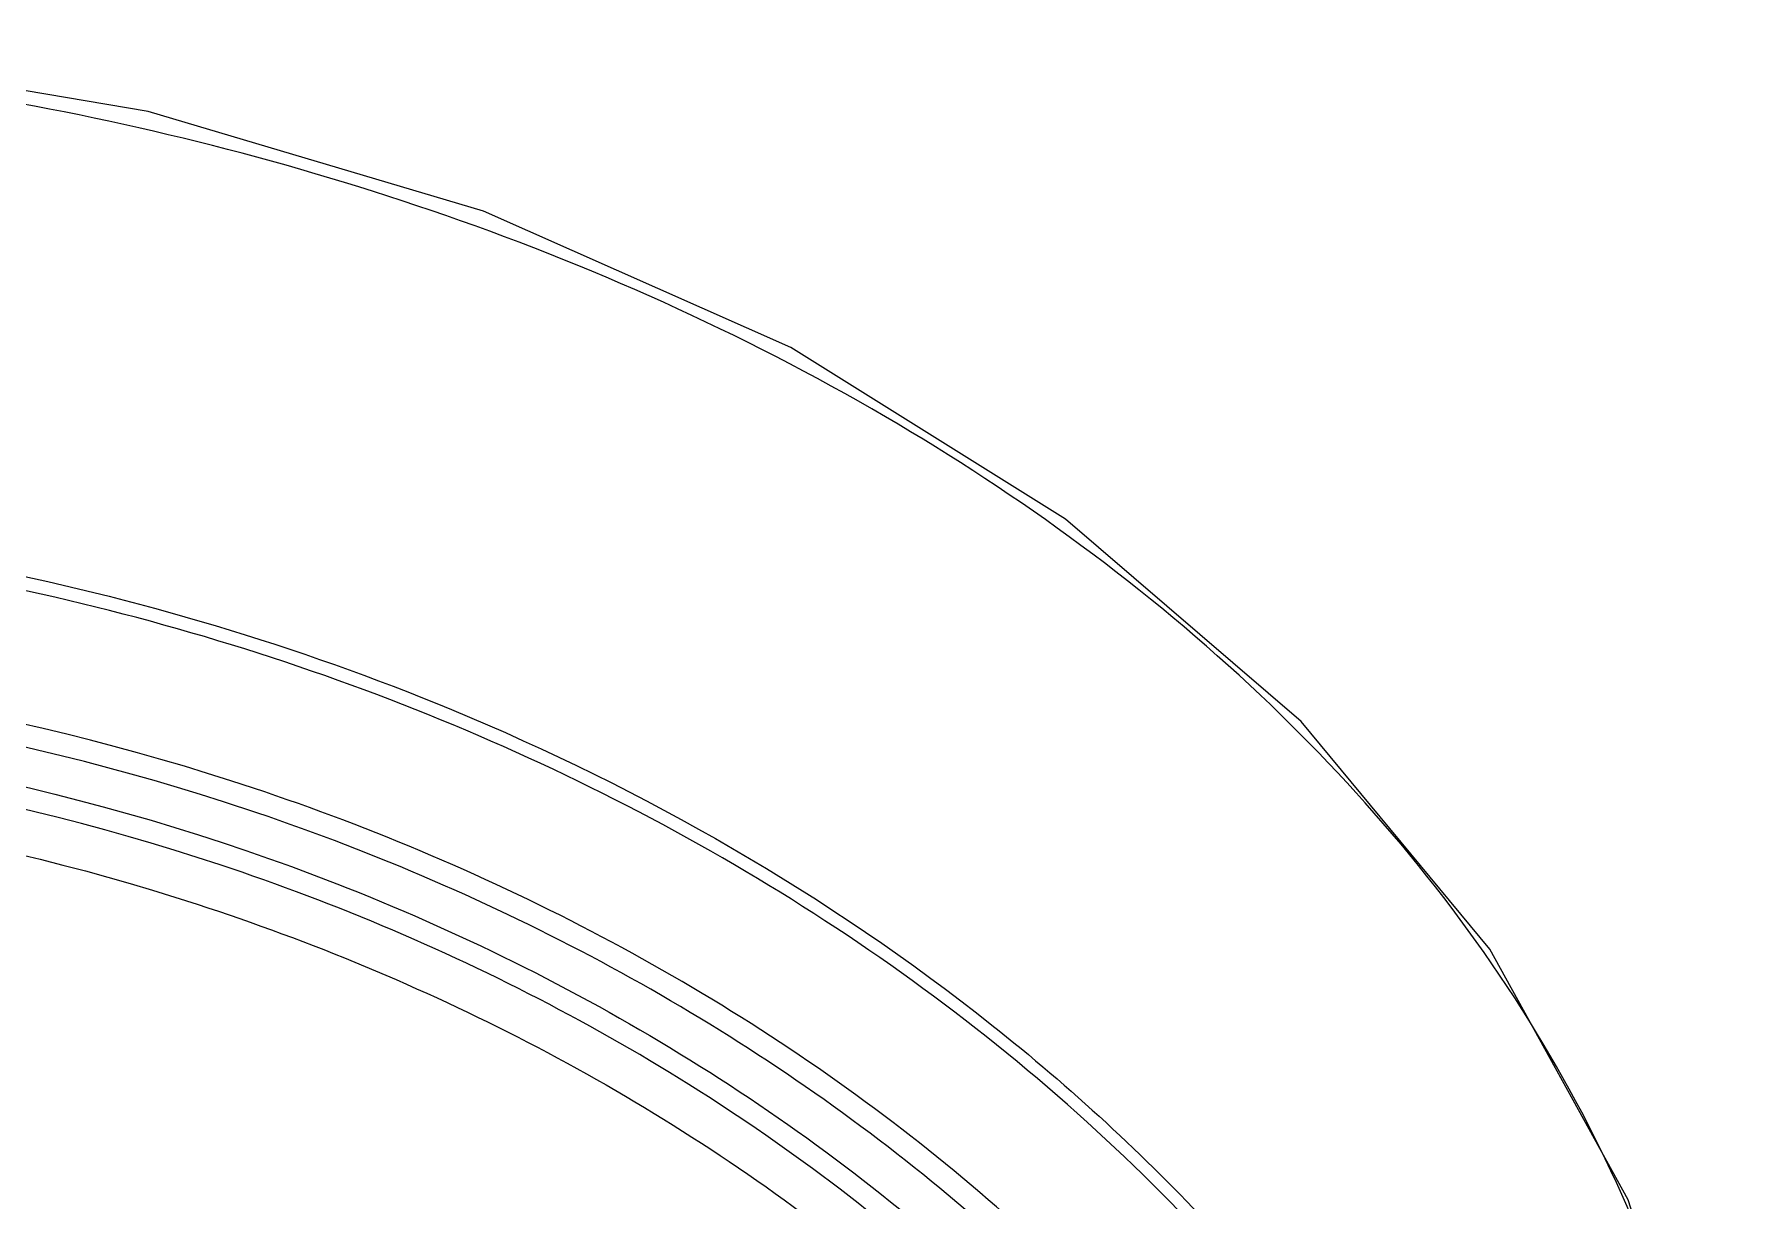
# Model space of a CAD drawing. Extents: x 0 to 1693, y 0 to 1240.
# Drawn here: x 939.1 to 970.61, y 669.62 to 691.13 of the extents above; entities that cross this region are included whole.
import ezdxf

# ---------------------------------------------------------------- set-up
doc = ezdxf.new("R2010")
doc.units = 0
doc.header["$LTSCALE"] = 14
doc.header["$MEASUREMENT"] = 0
doc.layers.add('DEF_LAYER_ASSEM_MEMBER', color=7, linetype='CONTINUOUS')

msp = doc.modelspace()

# ---------------------------------------------------------------- linework, layer by layer
at = {"layer": 'DEF_LAYER_ASSEM_MEMBER', "color": 7, "linetype": 'Continuous'}
for points in [[(947.393, 687.866), (941.206, 689.706), (934.772, 690.794), (928.579, 691.131)], [(970.4, 656.225), (970.606, 659.592), (970.076, 664.712), (968.511, 669.636), (965.958, 674.26), (962.478, 678.457), (958.13, 682.188), (953.064, 685.351), (947.393, 687.866)]]:
    msp.add_lwpolyline(points, dxfattribs=at)
at = {"layer": 'DEF_LAYER_ASSEM_MEMBER', "color": 9, "linetype": 'Continuous'}
for points, start_tangent, end_tangent in [([(946.426, 687.878), (937.725, 690.046), (928.579, 690.78)], (-0.946291, 0.323317), (-1, -0.000025)), ([(969.823, 665.655), (966.819, 672.716), (961.726, 678.94), (954.808, 684.074), (946.427, 687.88)], (-0.248722, 0.968575), (-0.946164, 0.323686)), ([(928.579, 682.235), (937.939, 681.335), (946.801, 678.676)], (1, 0.000263), (0.924076, -0.38221)), ([(968.976, 645.436), (968.865, 652.38), (967.018, 659.169), (963.521, 665.477), (958.529, 671.067), (952.238, 675.685), (944.954, 679.126), (936.943, 681.26), (928.579, 681.979)], (0.108919, 0.994051), (-1, -0.000266)), ([(934.987, 615.658), (948.508, 619.754), (954.35, 623.277), (959.302, 627.631), (963.195, 632.667), (965.893, 638.212), (967.304, 644.073), (967.378, 650.048), (966.115, 655.932), (963.556, 661.521), (959.79, 666.623), (954.947, 671.061), (949.195, 674.683), (942.731, 677.363), (928.579, 679.564)], (0.990632, 0.136562), (-1, 0)), ([(934.916, 615.868), (948.308, 619.922), (954.094, 623.41), (959, 627.722), (962.856, 632.709), (965.53, 638.2), (966.928, 644.004), (967.003, 649.922), (965.752, 655.75), (963.218, 661.285), (959.489, 666.338), (954.693, 670.734), (948.997, 674.321), (942.595, 676.975), (928.579, 679.155)], (0.990658, 0.136371), (-1, 0)), ([(946.801, 678.676), (956.772, 672.858), (960.839, 669.105), (964.199, 664.861), (966.745, 660.272), (968.426, 655.409), (969.209, 650.388), (969.068, 645.334)], (0.924076, -0.38221), (-0.1181, -0.993002)), ([(965.947, 648.415), (964.973, 654.26), (962.672, 659.845), (959.129, 664.967), (954.473, 669.439), (942.534, 675.812), (928.579, 678.044)], (-0.050016, 0.998748), (-1, 0)), ([(928.579, 677.206), (942.111, 675.085), (953.763, 669.017), (958.361, 664.747), (961.916, 659.845), (964.304, 654.48), (965.439, 648.842)], (1, 0), (0.085984, -0.996297))]:
    msp.add_spline(points, degree=3, dxfattribs=dict(at, start_tangent=start_tangent, end_tangent=end_tangent))
at = {"layer": 'DEF_LAYER_ASSEM_MEMBER', "color": 7, "linetype": 'Continuous', "start_tangent": (1, 0), "end_tangent": (-0.000029, -1)}
msp.add_spline([(928.579, 678.449), (943.007, 676.077), (949.524, 673.198), (955.237, 669.324), (959.926, 664.602), (963.41, 659.216), (965.555, 653.372), (966.279, 647.294)], degree=3, dxfattribs=at)

doc.saveas('drawing.dxf')
